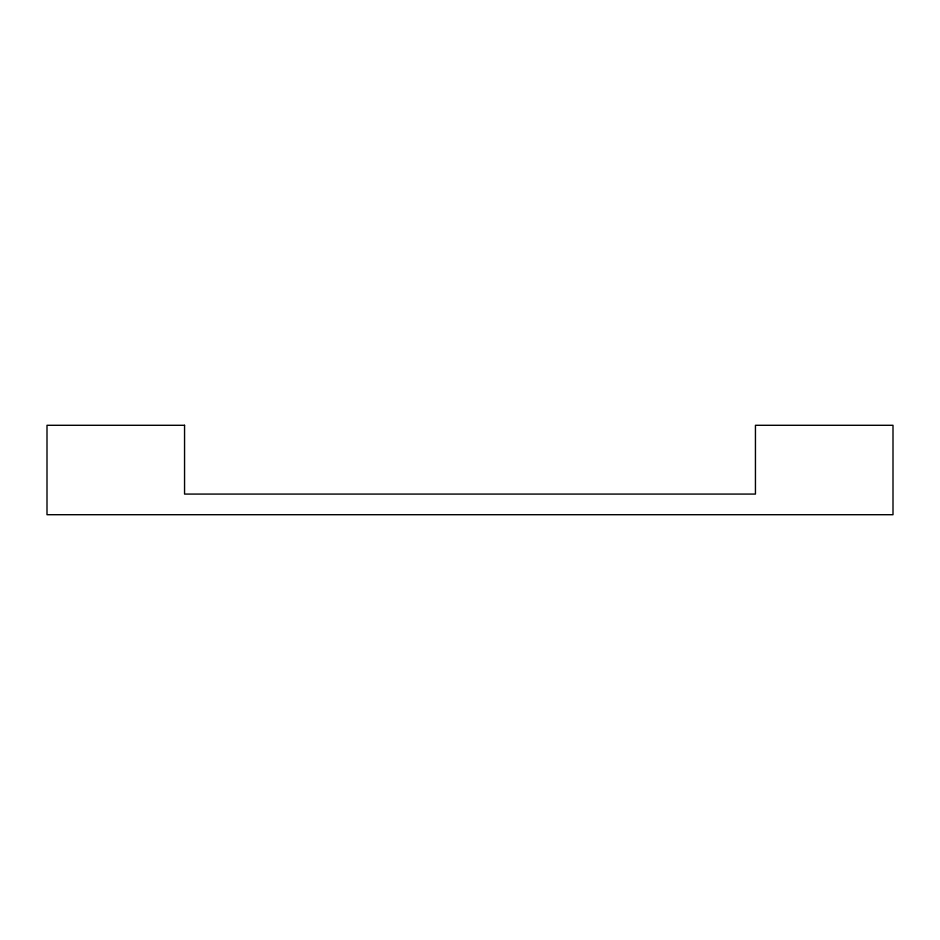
<?xml version="1.0" encoding="UTF-8"?>
<svg xmlns="http://www.w3.org/2000/svg" width="940" height="940" viewBox="0 0 940 940"><rect width="100%" height="100%" fill="white"/><g stroke="black" fill="none" stroke-linecap="round" stroke-linejoin="round"><path stroke-width="1.41" d="M184.557 425.291L47 425.291L47 514.709L893 514.709L893 425.291L755.443 425.291L755.443 494.076L184.557 494.076L184.557 425.291"/></g></svg>
